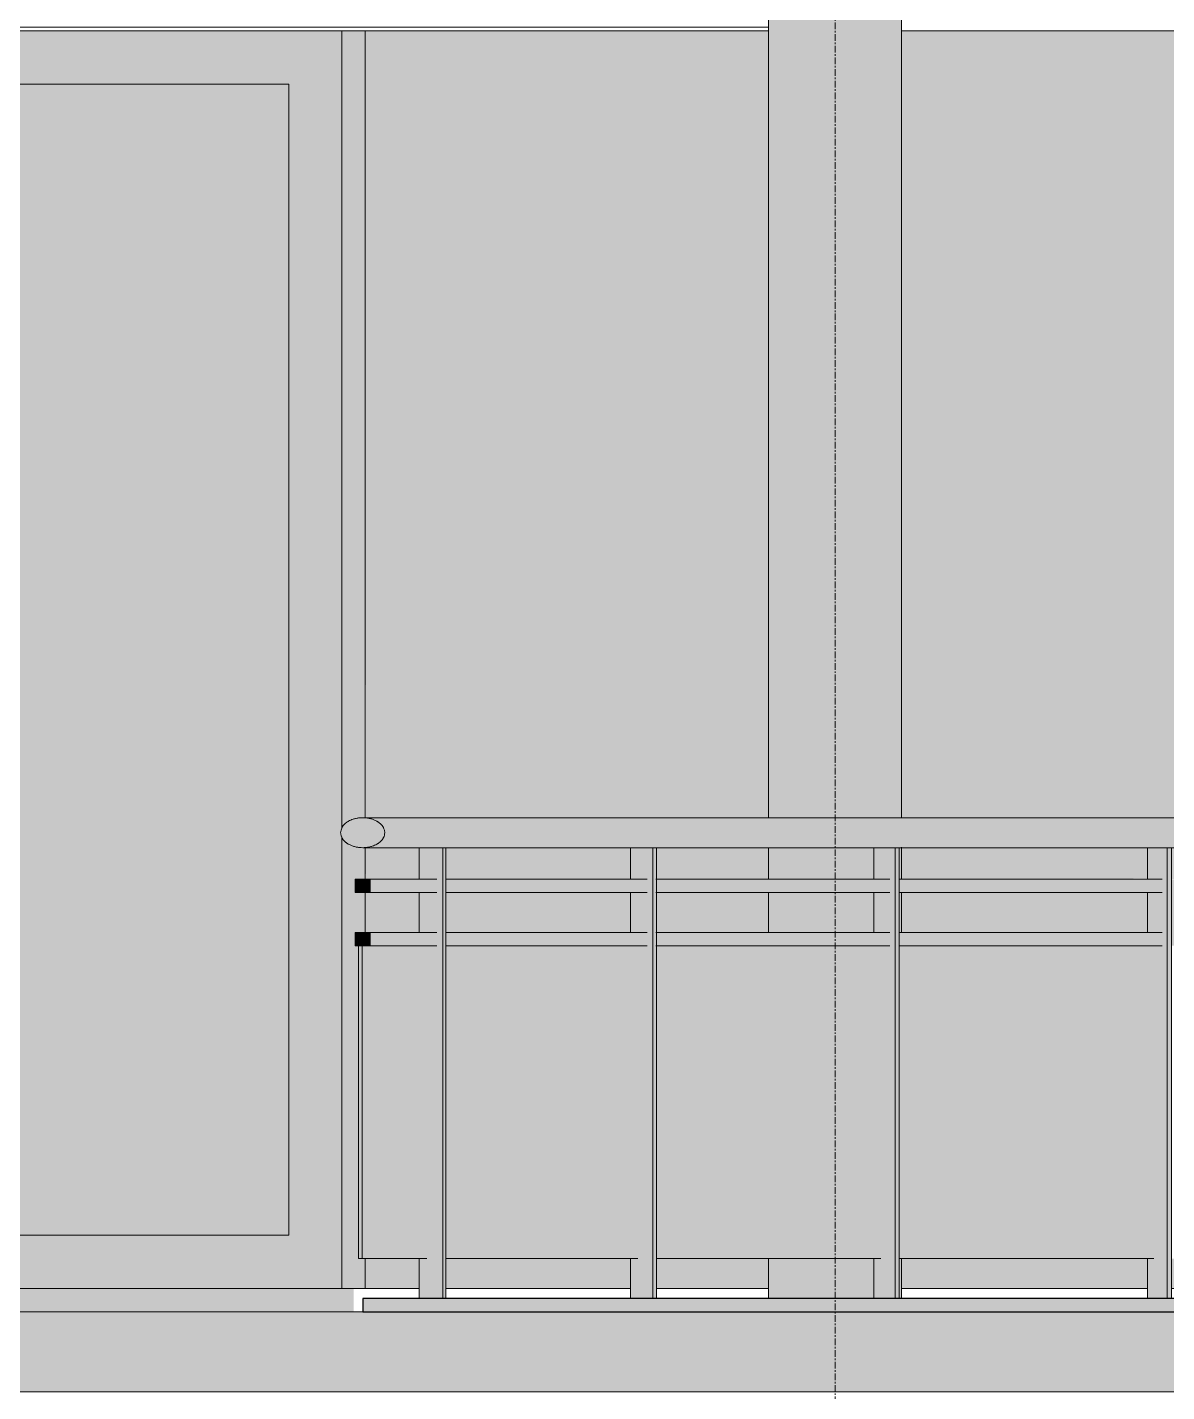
# Model space of a CAD drawing. Header units: inches. Extents: x -55396 to -733, y -290 to 853.
# Drawn here: x -12486.7 to -12401.1, y -6 to 96.5 of the extents above; entities that cross this region are included whole.
import ezdxf

# ---------------------------------------------------------------- set-up
doc = ezdxf.new("R2010")
doc.units = ezdxf.units.IN
doc.header["$MEASUREMENT"] = 0
doc.linetypes.add('Grid Line 1_2_', pattern=[0.8749999999999999, 0.4999999999999999, -0.125, 0.125, -0.125])
for name, color, linetype, lineweight in [('A-DOOR', 31, 'Continuous', 9), ('A-FLOR', 192, 'Continuous', 9), ('A-FLOR-HRAL', 11, 'Continuous', 9), ('A-GLAZ-CURT', 52, 'Continuous', 9), ('A-GLAZ-CWMG', 51, 'Continuous', 9), ('C-BLDG-PADS', 91, 'Continuous', 9), ('S-BEAM', 12, 'Continuous', 9), ('S-GRID', 1, 'Continuous', 9)]:
    doc.layers.add(name, color=color, linetype=linetype, lineweight=lineweight)

# ---------------------------------------------------------------- blocks, each defined once
blk = doc.blocks.new('Girt_C - 10_D-1180340-Section 6')
at = {"layer": 'S-BEAM'}
blk.add_line((-24630.01522535241, 96.51790929272659), (-24538.39022535242, 96.51790929272659), dxfattribs=at)
blk = doc.blocks.new('Railing - 2_ 8_-939652-Section 6')
at = {"layer": 'A-FLOR-HRAL'}
for points in [[(-24568.92661408525, 3.999999999999999), (-24568.92661408525, 27.50000000000045), (-24569.20163210288, 27.50000000000045), (-24569.20163210288, 3.999999999999999)], [(-24566.82236860116, 3.999999999999999), (-24564.08025048007, 3.999999999999999), (-24564.08025048007, 27.50000000000045), (-24568.92661408525, 27.50000000000045), (-24568.92661408525, 3.999999999999999)]]:
    blk.add_hatch(color=256, dxfattribs=at).paths.add_polyline_path(points, flags=0)
for p, q in [((-24569.20163210288, 27.50000000000002), (-24569.20163210288, 3.999999999999999)), ((-24568.92661408525, 27.50000000000002), (-24569.20163210288, 27.50000000000002)), ((-24568.92661408525, 3.999999999999999), (-24568.92661408525, 27.50000000000002)), ((-24569.20163210288, 3.999999999999999), (-24568.92661408525, 3.999999999999999)), ((-24568.92661408525, 4.000000000000002), (-24564.08025048007, 4.000000000000002))]:
    blk.add_line(p, q, dxfattribs=at)
blk = doc.blocks.new('Railing - 2_ x 1_2_-939656-Section 6')
at = {"layer": 'A-FLOR-HRAL'}
for points in [[(-24564.08025048007, 1.000000000000455), (-24562.87746231087, 1.000000000000455), (-24562.87746231087, 34.86924497137738), (-24564.65669941884, 34.86924497137738), (-24564.65669941884, 32.50000000000045), (-24563.29777633916, 32.48263137932712), (-24563.29777633916, 31.5), (-24564.65669941884, 31.5), (-24564.65669941884, 28.50000000000068), (-24563.29777633916, 28.50000000000068), (-24563.29777633916, 27.50000000000022), (-24564.08025048007, 27.50000000000022), (-24564.08025048007, 3.999999999999772), (-24564.65669941884, 3.999999999999772), (-24564.65669941884, 1.000000000000455)], [(-24562.87746231087, 1.000000000000455), (-24562.64911015497, 1.000000000000455), (-24562.64911015497, 34.86924497137738), (-24562.87746231087, 34.86924497137738), (-24562.87746231087, 17.83475637932656)]]:
    blk.add_hatch(color=256, dxfattribs=at).paths.add_polyline_path(points, flags=0)
for p, q in [((-24562.87746231087, 34.86924497137723), (-24564.65669941884, 34.86924497137723)), ((-24564.65669941884, 34.86924497137723), (-24564.65669941884, 32.50000000000032)), ((-24562.64911015497, 34.86924497137723), (-24562.87746231087, 34.86924497137723)), ((-24562.87746231087, 1.0000000000003), (-24562.87746231087, 34.86924497137723)), ((-24562.64911015497, 1.0000000000003), (-24562.64911015497, 34.86924497137723)), ((-24564.65669941884, 31.50000000000002), (-24564.65669941884, 28.50000000000042)), ((-24564.65669941884, 3.999999999999905), (-24564.65669941884, 1.0000000000003))]:
    blk.add_line(p, q, dxfattribs=at)
blk = doc.blocks.new('Railing - 2_ 8_-V394-Section 6')
at = {"layer": 'A-FLOR-HRAL'}
blk.add_hatch(color=256, dxfattribs=at).paths.add_polyline_path([(-24562.64911015497, 3.999999999999999), (-24548.2243320251, 3.999999999999999), (-24548.2243320251, 27.50000000000045), (-24562.64911015497, 27.48019810641767), (-24562.64911015497, 17.83475637932679)], flags=0)
blk.add_line((-24562.64911015497, 4.000000000000002), (-24548.2243320251, 4.000000000000002), dxfattribs=at)
blk = doc.blocks.new('Railing - 2_ x 1_2_-V395-Section 6')
at = {"layer": 'A-FLOR-HRAL'}
for points in [[(-24548.2243320251, 1.000000000000455), (-24547.08110703256, 1.000000000000455), (-24547.08110703256, 34.86924497137738), (-24548.77223468211, 34.86924497137738), (-24548.77223468211, 32.50000000000045), (-24547.46083620386, 32.48263137932712), (-24547.46083620386, 31.5), (-24548.77223468211, 31.5), (-24548.77223468211, 28.50000000000068), (-24547.46083620386, 28.50000000000068), (-24547.46083620386, 27.50000000000022), (-24548.2243320251, 27.50000000000022), (-24548.2243320251, 3.999999999999772), (-24548.77223468211, 3.999999999999772), (-24548.77223468211, 1.000000000000455)], [(-24547.08110703256, 1.000000000000455), (-24546.81416985913, 1.000000000000455), (-24546.81416985913, 34.86924497137738), (-24547.08110703256, 34.86924497137738), (-24547.08110703256, 17.83475637932656)]]:
    blk.add_hatch(color=256, dxfattribs=at).paths.add_polyline_path(points, flags=0)
for p, q in [((-24547.08110703257, 34.86924497137723), (-24548.77223468211, 34.86924497137723)), ((-24548.77223468211, 34.86924497137723), (-24548.77223468211, 32.50000000000032)), ((-24546.81416985914, 34.86924497137723), (-24547.08110703257, 34.86924497137723)), ((-24547.08110703257, 1.0000000000003), (-24547.08110703257, 34.86924497137723)), ((-24546.81416985914, 1.0000000000003), (-24546.81416985914, 34.86924497137723)), ((-24548.77223468211, 31.50000000000002), (-24548.77223468211, 28.50000000000042)), ((-24548.77223468211, 3.999999999999905), (-24548.77223468211, 1.0000000000003))]:
    blk.add_line(p, q, dxfattribs=at)
blk = doc.blocks.new('Railing - 2_ 8_-V396-Section 6')
at = {"layer": 'A-FLOR-HRAL'}
blk.add_hatch(color=256, dxfattribs=at).paths.add_polyline_path([(-24532.26311860116, 3.999999999999999), (-24529.96143325833, 3.999999999999999), (-24529.96143325833, 27.50000000000045), (-24546.81416985913, 27.50000000000045), (-24546.81416985913, 3.999999999999999)], flags=0)
blk.add_line((-24546.81416985913, 4.000000000000002), (-24529.96143325833, 4.000000000000002), dxfattribs=at)
blk = doc.blocks.new('Railing - 2_ x 1_2_-V397-Section 6')
at = {"layer": 'A-FLOR-HRAL'}
for points in [[(-24529.96143325832, 1.000000000000455), (-24528.88679838527, 1.000000000000455), (-24528.88679838527, 34.86924497137738), (-24530.47646337585, 34.86924497137738), (-24530.47646337585, 32.50000000000045), (-24529.24858553323, 32.48263137932712), (-24529.24858553323, 31.5), (-24530.47646337585, 31.5), (-24530.47646337585, 28.50000000000068), (-24529.24858553322, 28.50000000000068), (-24529.24858553323, 27.50000000000022), (-24529.96143325832, 27.50000000000022), (-24529.96143325832, 3.999999999999772), (-24530.47646337585, 3.999999999999772), (-24530.47646337585, 1.000000000000455)], [(-24528.88679838527, 1.000000000000455), (-24528.58338393916, 1.000000000000455), (-24528.58338393916, 34.86924497137738), (-24528.88679838527, 34.86924497137738), (-24528.88679838527, 17.83475637932656)]]:
    blk.add_hatch(color=256, dxfattribs=at).paths.add_polyline_path(points, flags=0)
for p, q in [((-24528.88679838527, 34.86924497137723), (-24530.47646337585, 34.86924497137723)), ((-24530.47646337585, 34.86924497137723), (-24530.47646337585, 32.50000000000032)), ((-24528.58338393916, 34.86924497137723), (-24528.88679838527, 34.86924497137723)), ((-24528.88679838527, 1.0000000000003), (-24528.88679838527, 34.86924497137723)), ((-24528.58338393916, 1.0000000000003), (-24528.58338393916, 34.86924497137723)), ((-24530.47646337585, 31.50000000000002), (-24530.47646337585, 28.50000000000042)), ((-24530.47646337585, 3.999999999999905), (-24530.47646337585, 1.0000000000003))]:
    blk.add_line(p, q, dxfattribs=at)
blk = doc.blocks.new('Railing - 2_ 8_-V398-Section 6')
at = {"layer": 'A-FLOR-HRAL'}
blk.add_hatch(color=256, dxfattribs=at).paths.add_polyline_path([(-24509.43575863984, 3.999999999999999), (-24509.43575863984, 27.50000000000045), (-24528.58338393917, 27.50000000000045), (-24528.58338393917, 3.999999999999999)], flags=0)
blk.add_line((-24528.58338393916, 4.000000000000002), (-24509.43575863983, 4.000000000000002), dxfattribs=at)
blk = doc.blocks.new('Railing - 2_ x 1_2_-V399-Section 6')
at = {"layer": 'A-FLOR-HRAL'}
for points in [[(-24509.43575863983, 1.000000000000455), (-24508.43819923919, 1.000000000000455), (-24508.43819923919, 34.86924497137738), (-24509.91384952283, 34.86924497137738), (-24509.91384952283, 32.50000000000045), (-24508.77990555498, 32.48263137932712), (-24508.77990555498, 31.5), (-24509.91384952283, 31.5), (-24509.91384952283, 28.50000000000068), (-24508.77990555498, 28.50000000000068), (-24508.77990555498, 27.50000000000022), (-24509.43575863983, 27.50000000000022), (-24509.43575863983, 3.999999999999772), (-24509.91384952283, 3.999999999999772), (-24509.91384952283, 1.000000000000455)], [(-24508.43819923919, 1.000000000000455), (-24508.10070329103, 1.000000000000455), (-24508.10070329103, 34.86924497137738), (-24508.43819923919, 34.86924497137738), (-24508.43819923919, 17.83475637932656)]]:
    blk.add_hatch(color=256, dxfattribs=at).paths.add_polyline_path(points, flags=0)
for p, q in [((-24508.43819923919, 34.86924497137723), (-24509.91384952282, 34.86924497137723)), ((-24509.91384952282, 34.86924497137723), (-24509.91384952282, 32.50000000000032)), ((-24508.10070329103, 34.86924497137723), (-24508.43819923919, 34.86924497137723)), ((-24508.43819923919, 1.0000000000003), (-24508.43819923919, 34.86924497137723)), ((-24508.10070329103, 1.0000000000003), (-24508.10070329103, 34.86924497137723)), ((-24509.91384952282, 31.50000000000002), (-24509.91384952282, 28.50000000000042)), ((-24509.91384952282, 3.999999999999905), (-24509.91384952282, 1.0000000000003))]:
    blk.add_line(p, q, dxfattribs=at)
blk = doc.blocks.new('Railing - Railing-939582-Section 6')
at = {"layer": 'A-FLOR-HRAL'}
for points in [[(-24568.64739762289, 34.88732805369818), (-24568.1682856538, 34.98775498169811), (-24567.72713174982, 35.19895147756687), (-24567.37779803623, 35.53991099883387), (-24567.23258854645, 36.00000000000068), (-24567.37797879453, 36.46036218296808), (-24567.72703635138, 36.80098476678744), (-24568.16671687532, 37.01172861677332), (-24568.64591302715, 37.11252122219866), (-24569.13609194794, 37.11278864107998), (-24569.61523751694, 37.01252831124997), (-24570.05638861637, 36.80131451481656), (-24570.4055428757, 36.46016911666879), (-24570.55054721174, 36.00000000000068), (-24570.40536259788, 35.53955802178847), (-24570.05649423026, 35.19875611315137), (-24569.61681612413, 34.98799098848939), (-24569.13757747597, 34.88736149411124)], [(-24419.94555610116, 36.00000000000068), (-24243.39022535247, 36.00000000000068), (-24243.39022535247, 37.11883713228939), (-24328.18252567768, 37.124992169827), (-24533.87190946625, 37.12419144677664), (-24568.64591302715, 37.11252122219866), (-24568.16671687532, 37.01172861677332), (-24567.72703635138, 36.80098476678744), (-24567.37797879453, 36.46036218296808), (-24567.23258854645, 36.00000000000068), (-24421.11097294041, 36.00000000000068)], [(-24359.72592668087, 34.87500001865464), (-24243.39022535247, 34.93006141916862), (-24243.39022535247, 36.00000000000068), (-24567.23258854645, 36.00000000000068), (-24567.37779803623, 35.53991099883387), (-24567.72713174982, 35.19895147756687), (-24568.1682856538, 34.98775498169811), (-24568.64739762289, 34.88732805369818), (-24554.37330947896, 34.87578750854549), (-24497.38937529983, 34.88480342398611), (-24452.90526280072, 34.87501254166545), (-24359.72618662229, 34.87500205119726)], [(-24568.33926166287, 31.5), (-24568.33926166287, 32.50000000000045), (-24569.44524555467, 32.50000000000045), (-24569.44524555467, 31.5)], [(-24568.33926166287, 27.50000000000022), (-24568.33926166287, 28.50000000000068), (-24569.44524555467, 28.50000000000068), (-24569.44524555467, 27.50000000000022)]]:
    blk.add_hatch(color=256, dxfattribs=at).paths.add_polyline_path(points, flags=0)
h = blk.add_hatch(color=256, dxfattribs=at)
h.paths.add_polyline_path([(-24568.33926166287, 31.5), (-24563.29777633917, 31.5), (-24563.29777633917, 32.50000000000045), (-24568.33926166287, 32.50000000000045)], flags=0)
h.paths.add_polyline_path([(-24562.5256110641, 31.5), (-24547.46083620386, 31.5), (-24547.46083620386, 32.50000000000045), (-24562.64911015497, 32.47875704967532), (-24562.64911015497, 31.5)], flags=0)
h.paths.add_polyline_path([(-24243.39022535247, 31.5), (-24243.39022535247, 32.50000000000045), (-24253.85224274645, 32.48263137932712), (-24253.85224274645, 31.5), (-24247.14930610116, 31.5)], flags=0)
h.paths.add_polyline_path([(-24546.81416985913, 31.5), (-24529.24858553323, 31.5), (-24529.24858553323, 32.50000000000045), (-24546.81416985913, 32.48263137932712), (-24546.81416985913, 31.9000212952335)], flags=0)
h.paths.add_polyline_path([(-24254.36597444854, 31.5), (-24254.36597444854, 32.50000000000045), (-24285.66651561135, 32.48263137932712), (-24285.66651561135, 31.5), (-24255.78911860116, 31.5)], flags=0)
h.paths.add_polyline_path([(-24527.2846862034, 31.5), (-24508.77990555498, 31.5), (-24508.77990555498, 32.50000000000045), (-24528.58338393916, 32.48263137932712), (-24528.58338393916, 31.5)], flags=0)
h.paths.add_polyline_path([(-24508.10070329103, 31.5), (-24486.19679288736, 31.5), (-24486.19679288736, 32.50000000000045), (-24508.10070329103, 32.48263137932712), (-24508.10070329103, 31.76675217018555)], flags=0)
h.paths.add_polyline_path([(-24286.21652220096, 31.5), (-24286.21652220096, 32.50000000000045), (-24317.14697347299, 32.48263137932712), (-24317.14697347299, 31.5), (-24290.34836860116, 31.5)], flags=0)
h.paths.add_polyline_path([(-24482.65964595175, 31.5), (-24461.73406942337, 31.5), (-24461.73406942337, 32.50000000000045), (-24485.52785984686, 32.48263137932712), (-24485.52785984686, 31.5)], flags=0)
h.paths.add_polyline_path([(-24321.30825627775, 31.5), (-24317.7294021659, 31.5), (-24317.7294021659, 32.50000000000045), (-24348.04504558219, 32.48263137932712), (-24348.04504558219, 31.5), (-24324.90761860116, 31.5)], flags=0)
h.paths.add_polyline_path([(-24461.04308953423, 31.5), (-24435.49761576001, 31.5), (-24435.49761576001, 32.50000000000045), (-24461.04308953423, 32.48263137932712), (-24461.04308953423, 32.36122292497338)], flags=0)
h.paths.add_polyline_path([(-24434.83972491923, 31.5), (-24407.7931561731, 31.5), (-24407.7931561731, 32.50000000000045), (-24434.83972491923, 32.48263137932712), (-24434.83972491923, 32.07374629711853)], flags=0)
h.paths.add_polyline_path([(-24348.65982985842, 31.5), (-24348.65982985842, 32.50000000000045), (-24378.11675972711, 32.48263137932712), (-24378.11675972711, 31.5), (-24350.82705610116, 31.5)], flags=0)
h.paths.add_polyline_path([(-24407.12466864612, 31.5), (-24378.74657552584, 31.5), (-24378.74657552584, 32.50000000000045), (-24407.12466864612, 32.48263137932712)], flags=0)
h = blk.add_hatch(color=256, dxfattribs=at)
h.paths.add_polyline_path([(-24568.33926166287, 27.50000000000022), (-24563.29777633917, 27.50000000000022), (-24563.29777633917, 28.50000000000068), (-24568.33926166287, 28.50000000000068)], flags=0)
h.paths.add_polyline_path([(-24407.7931561731, 27.50000000000022), (-24407.7931561731, 28.50000000000068), (-24434.83972491923, 28.50000000000068), (-24434.83972491923, 27.50000000000022), (-24411.30574360116, 27.50000000000022)], flags=0)
h.paths.add_polyline_path([(-24549.63733564262, 27.50000000000022), (-24547.46083620386, 27.50000000000022), (-24547.46083620386, 28.50000000000068), (-24562.64911015497, 28.47875704967555), (-24562.64911015497, 27.50000000000022), (-24556.28887969486, 27.50000000000022)], flags=0)
h.paths.add_polyline_path([(-24395.52196205424, 27.50000000000022), (-24378.74657552584, 27.50000000000022), (-24378.74657552584, 28.50000000000068), (-24407.12466864612, 28.4868845757071), (-24407.12466864612, 27.50000000000022)], flags=0)
h.paths.add_polyline_path([(-24243.39022535247, 27.50000000000022), (-24243.39022535247, 28.50000000000068), (-24253.85224274645, 28.50000000000068), (-24253.85224274645, 27.50000000000022)], flags=0)
h.paths.add_polyline_path([(-24254.36597444854, 27.50000000000022), (-24254.36597444854, 28.50000000000068), (-24285.66651561135, 28.50000000000068), (-24285.66651561135, 27.50000000000022), (-24255.78911860116, 27.50000000000022)], flags=0)
h.paths.add_polyline_path([(-24535.12561974569, 27.50000000000022), (-24529.24858553323, 27.50000000000022), (-24529.24858553323, 28.50000000000068), (-24546.81416985913, 28.50000000000068), (-24546.81416985913, 27.50000000000022), (-24542.57979691374, 27.50000000000022)], flags=0)
h.paths.add_polyline_path([(-24441.18507821553, 27.50000000000022), (-24435.49761576001, 27.50000000000022), (-24435.49761576001, 28.50000000000068), (-24461.04308953423, 28.50000000000068), (-24461.04308953423, 27.50000000000022), (-24445.86499360116, 27.50000000000022)], flags=0)
h.paths.add_polyline_path([(-24378.11675972711, 27.50000000000022), (-24348.65982985842, 27.50000000000022), (-24348.65982985842, 28.50000000000068), (-24378.11675972711, 28.50000000000068), (-24378.11675972711, 27.60000637932694)], flags=0)
h.paths.add_polyline_path([(-24519.06739107855, 27.50000000000022), (-24508.77990555498, 27.50000000000022), (-24508.77990555498, 28.50000000000068), (-24528.58338393916, 28.50000000000068), (-24528.58338393916, 27.50000000000022), (-24527.2846862034, 27.50000000000022)], flags=0)
h.paths.add_polyline_path([(-24286.21652220096, 27.50000000000022), (-24286.21652220096, 28.50000000000068), (-24317.14697347299, 28.50000000000068), (-24317.14697347299, 27.50000000000022), (-24290.34836860116, 27.50000000000022)], flags=0)
h.paths.add_polyline_path([(-24508.10070329103, 27.50000000000022), (-24486.19679288736, 27.50000000000022), (-24486.19679288736, 28.50000000000068), (-24508.10070329103, 28.50000000000068), (-24508.10070329103, 27.60000637932694)], flags=0)
h.paths.add_polyline_path([(-24321.30825627775, 27.50000000000022), (-24317.7294021659, 27.50000000000022), (-24317.7294021659, 28.50000000000068), (-24348.04504558219, 28.50000000000068), (-24348.04504558219, 27.50000000000022), (-24324.90761860116, 27.50000000000022)], flags=0)
h.paths.add_polyline_path([(-24463.14461860116, 27.50000000000022), (-24461.73406942337, 27.50000000000022), (-24461.73406942337, 28.50000000000068), (-24485.52785984686, 28.50000000000068), (-24485.52785984686, 27.50000000000022), (-24472.73340909562, 27.50000000000022)], flags=0)
for p, q in [((-24568.33926166287, 32.5), (-24569.44524555467, 32.5)), ((-24569.44524555467, 32.5), (-24569.44524555467, 31.5)), ((-24568.33926166287, 31.5), (-24568.33926166287, 32.5)), ((-24568.33926166287, 32.5), (-24563.32231408185, 32.5)), ((-24562.65353616354, 32.5), (-24547.50370625524, 32.5)), ((-24546.86237603766, 32.5), (-24529.28432520275, 32.5)), ((-24528.60967167707, 32.5), (-24508.80687356848, 32.5)), ((-24569.44524555467, 31.5), (-24568.33926166287, 31.5)), ((-24563.32231408185, 31.5), (-24568.33926166287, 31.5)), ((-24547.50370625524, 31.5), (-24562.65353616354, 31.5)), ((-24529.28432520275, 31.5), (-24546.86237603766, 31.5)), ((-24508.80687356848, 31.5), (-24528.60967167707, 31.5)), ((-24568.33926166287, 28.5), (-24569.44524555467, 28.5)), ((-24569.44524555467, 28.5), (-24569.44524555467, 27.50000000000001)), ((-24568.33926166287, 28.5), (-24563.32231408185, 28.5)), ((-24568.33926166287, 27.50000000000001), (-24568.33926166287, 28.5)), ((-24562.65353616354, 28.5), (-24547.50370625524, 28.5)), ((-24546.86237603766, 28.5), (-24529.28432520275, 28.5)), ((-24528.60967167707, 28.5), (-24508.80687356848, 28.5)), ((-24569.44524555467, 27.50000000000001), (-24568.33926166287, 27.50000000000001)), ((-24563.32231408185, 27.5), (-24568.33926166287, 27.5)), ((-24547.50370625524, 27.5), (-24562.65353616354, 27.5)), ((-24529.28432520275, 27.5), (-24546.86237603766, 27.5)), ((-24508.80687356848, 27.5), (-24528.60967167707, 27.5))]:
    blk.add_line(p, q, dxfattribs=at)
at = {"layer": 'A-FLOR-HRAL', "flags": 128}
for points in [[(-24405.38630014049, 37.12499999999999), (-24416.01268589747, 37.12499999999999), (-24426.44721561235, 37.12499999999999), (-24436.67829214091, 37.12499999999999), (-24446.69454446084, 37.12499999999999), (-24456.48484030974, 37.12499999999999), (-24466.03829855773, 37.12499999999999), (-24475.34430130097, 37.12499999999999), (-24484.39250566258, 37.12499999999999), (-24493.17285528798, 37.12499999999999), (-24501.67559152163, 37.12499999999999), (-24509.89126425307, 37.12499999999999), (-24517.81074241993, 37.12499999999999), (-24525.42522415637, 37.12499999999999), (-24532.7262465757, 37.12499999999999), (-24539.7056951761, 37.12499999999999), (-24546.35581285936, 37.12499999999999), (-24552.66920855218, 37.12499999999999), (-24558.63886542078, 37.12499999999999), (-24564.25814866958, 37.12499999999999), (-24568.89234012084, 37.12499999999999)], [(-24405.38630014049, 34.87499999999999), (-24416.01268589747, 34.87499999999999), (-24426.44721561235, 34.87499999999999), (-24436.67829214091, 34.87499999999999), (-24446.69454446084, 34.87499999999999), (-24456.48484030974, 34.87499999999999), (-24466.03829855773, 34.87499999999999), (-24475.34430130097, 34.87499999999999), (-24484.39250566258, 34.87499999999999), (-24493.17285528798, 34.87499999999999), (-24501.67559152163, 34.87499999999999), (-24509.89126425307, 34.87499999999999), (-24517.81074241993, 34.87499999999999), (-24525.42522415637, 34.87499999999999), (-24532.7262465757, 34.87499999999999), (-24539.7056951761, 34.87499999999999), (-24546.35581285936, 34.87499999999999), (-24552.66920855218, 34.87499999999999), (-24558.63886542078, 34.87499999999999), (-24564.25814866958, 34.87499999999999), (-24568.89233863889, 34.87499999999999)]]:
    blk.add_lwpolyline(points, dxfattribs=at)
at = {"layer": 'A-FLOR-HRAL'}
for points, knots in [([(-24567.23258854645, 35.99999999999999), (-24567.23984797873, 36.0867053304237), (-24567.26348284791, 36.20928108110116), (-24567.313275175, 36.33918442494087), (-24567.3481751065, 36.40968044460507), (-24567.37730116153, 36.46066080827474), (-24567.41049301458, 36.50984942010323), (-24567.46077027997, 36.57309948116639), (-24567.53258516188, 36.64757335366631), (-24567.61204638787, 36.71555356127859), (-24567.67767921617, 36.76579176744484), (-24567.72688123561, 36.80136207685075), (-24567.77701394966, 36.83466852587375), (-24567.84686469056, 36.87608306334478), (-24567.93802414843, 36.92260695128481), (-24568.05172831418, 36.97087030168111), (-24568.16642855054, 37.01281764589335), (-24568.28285873555, 37.04823081538285), (-24568.44306959413, 37.085712044216), (-24568.72641895743, 37.12900134253645), (-24569.05565916911, 37.12913383366017), (-24569.3388165098, 37.08625668557042), (-24569.49900494287, 37.04898947835487), (-24569.63480365682, 37.00771082262369), (-24569.78833895114, 36.94974059414476), (-24569.92805756977, 36.88248801938617), (-24570.01267993922, 36.83101466687238), (-24570.05024547924, 36.80566589008677), (-24570.07489843134, 36.78833302298109), (-24570.14302652051, 36.73898661200734), (-24570.25292947606, 36.64921871254382), (-24570.34728692361, 36.54632346129029), (-24570.39811119731, 36.47279710670675), (-24570.4284557811, 36.42249627202008), (-24570.47561509571, 36.33077568427686), (-24570.5248656832, 36.18930244256664), (-24570.54518103995, 36.06496012199108), (-24570.55054721174, 35.99999999999999)], [0, 0, 0, 0, 0.05555555555555555, 0.08333333333333333, 0.09722222222222221, 0.1111111111111111, 0.125, 0.1388888888888889, 0.1666666666666667, 0.1944444444444444, 0.2083333333333333, 0.2222222222222222, 0.2361111111111111, 0.25, 0.2777777777777778, 0.3055555555555556, 0.3333333333333333, 0.361111111111111, 0.3888888888888888, 0.4444444444444444, 0.5555555555555556, 0.6111111111111112, 0.6388888888888888, 0.6666666666666666, 0.7083333333333333, 0.75, 0.7708333333333333, 0.7760416666666666, 0.78125, 0.7916666666666666, 0.8333333333333333, 0.875, 0.8854166666666666, 0.8958333333333333, 0.9166666666666666, 0.9583333333333333, 1, 1, 1, 1]), ([(-24570.55054721174, 35.99999999999999), (-24570.54332342224, 35.91328966450028), (-24570.5197410143, 35.79070014798646), (-24570.47000800626, 35.66076998964084), (-24570.43514158181, 35.59025534898293), (-24570.40604005195, 35.53925999115351), (-24570.37287379769, 35.49005281713505), (-24570.32263300377, 35.42677187961119), (-24570.25086457485, 35.35225322451852), (-24570.17144455829, 35.2842297674489), (-24570.10583753973, 35.23396371810829), (-24570.05665023838, 35.19837809083554), (-24570.00652688822, 35.16506059745657), (-24569.93668295494, 35.123633525199), (-24569.84552341942, 35.07710003758883), (-24569.73181137872, 35.02883627649589), (-24569.61710469282, 34.98689858258088), (-24569.50066659473, 34.95151532411305), (-24569.34043901695, 34.91407092025224), (-24569.1380132622, 34.88336776267785), (-24568.89248763905, 34.87048636218695), (-24568.64691397349, 34.88335927360954), (-24568.44468749917, 34.91393060023788), (-24568.28451225636, 34.95127200489225), (-24568.148720337, 34.99257827173069), (-24567.99519428376, 35.05056148613696), (-24567.8554808957, 35.11780424639785), (-24567.7708493234, 35.16926190284849), (-24567.73327638793, 35.194601734544), (-24567.70861758151, 35.21192812897077), (-24567.64046957499, 35.26125131268434), (-24567.53051618659, 35.35095903369539), (-24567.43609761054, 35.45379065786204), (-24567.38523562773, 35.5272868409849), (-24567.35486714648, 35.5775716041674), (-24567.30766476774, 35.66926649735043), (-24567.25835063983, 35.81071276104824), (-24567.23798196869, 35.9350432823604), (-24567.23258854645, 35.99999999999999)], [0, 0, 0, 0, 0.05555555555555555, 0.08333333333333333, 0.09722222222222221, 0.1111111111111111, 0.125, 0.1388888888888889, 0.1666666666666667, 0.1944444444444444, 0.2083333333333333, 0.2222222222222222, 0.2361111111111111, 0.25, 0.2777777777777778, 0.3055555555555556, 0.3333333333333333, 0.361111111111111, 0.3888888888888888, 0.4444444444444444, 0.5, 0.5555555555555556, 0.6111111111111112, 0.6388888888888888, 0.6666666666666666, 0.7083333333333333, 0.75, 0.7708333333333333, 0.7760416666666666, 0.78125, 0.7916666666666666, 0.8333333333333333, 0.875, 0.8854166666666666, 0.8958333333333333, 0.9166666666666666, 0.9583333333333333, 1, 1, 1, 1])]:
    blk.add_open_spline(points, degree=3, knots=knots, dxfattribs=at)
for name in ['Railing - 2_ x 1_2_-939656-Section 6', 'Railing - 2_ x 1_2_-V395-Section 6', 'Railing - 2_ x 1_2_-V397-Section 6', 'Railing - 2_ x 1_2_-V399-Section 6', 'Railing - 2_ 8_-939652-Section 6', 'Railing - 2_ 8_-V394-Section 6', 'Railing - 2_ 8_-V396-Section 6', 'Railing - 2_ 8_-V398-Section 6']:
    blk.add_blockref(name, (0, 0))
blk = doc.blocks.new('columns and girder2 - one-V456-Section 6')
at = {"layer": 'S-BEAM'}
h = blk.add_hatch(color=256, dxfattribs=at)
h.paths.add_polyline_path([(-24538.39022535241, 1.000000000000348), (-24530.47646337585, 1.000000000000348), (-24530.47646337585, 3.999999999999666), (-24538.39022535241, 3.999999999999666)], flags=0)
h.paths.add_polyline_path([(-24528.39022535241, 1.000000000000348), (-24528.39022535241, 3.999999999999666), (-24528.58338393916, 3.999999999999666), (-24528.58338393916, 1.000000000000348)], flags=0)
h.paths.add_polyline_path([(-24538.39022535241, 28.50000000000057), (-24530.47646337585, 28.50000000000057), (-24530.47646337585, 31.49999999999989), (-24538.39022535241, 31.49999999999989)], flags=0)
h.paths.add_polyline_path([(-24528.58338393916, 28.50000000000057), (-24528.39022535241, 28.50000000000057), (-24528.39022535241, 31.49999999999989), (-24528.58338393916, 31.49999999999989)], flags=0)
h.paths.add_polyline_path([(-24530.54952707752, 32.50000000000034), (-24530.47646337585, 32.50000000000034), (-24530.47646337585, 34.86924497137727), (-24528.58338393916, 34.86924497137727), (-24528.58338393916, 32.50000000000034), (-24528.39022535241, 32.50000000000034), (-24528.41980033149, 34.88893430077189), (-24538.39022535241, 34.87500138171174), (-24538.39022535241, 32.50000000000034), (-24530.60466501988, 32.50000000000034)], flags=0)
h.paths.add_polyline_path([(-24532.05747005269, 37.12393119396677), (-24528.39022535241, 37.12436716726882), (-24528.39022535241, 118.8512956549767), (-24538.39022535241, 118.8512956549767), (-24538.39022535241, 37.12486466072517), (-24532.26311860116, 37.12396069101771)], flags=0)
for p, q in [((-24538.39022535241, 118.8512956549761), (-24538.39022535241, 37.11793361375047)), ((-24528.39022535241, 118.8512956549761), (-24528.39022535242, 37.12432865698681)), ((-24538.39022535241, 34.87504846759488), (-24538.39022535241, 32.50000000000004)), ((-24528.39022535242, 34.90807399944548), (-24528.39022535242, 32.49999999999995)), ((-24538.39022535241, 31.49999999999976), (-24538.39022535241, 28.50000000000017)), ((-24528.39022535242, 31.49999999999967), (-24528.39022535242, 28.50000000000008)), ((-24538.39022535241, 3.999999999999815), (-24538.39022535241, 1.000000000000241)), ((-24528.39022535242, 3.99999999999973), (-24528.39022535242, 1.000000000000156))]:
    blk.add_line(p, q, dxfattribs=at)
blk = doc.blocks.new('Door_Single_Storefront - one-1179500-Section 6')
at = {"layer": 'A-DOOR'}
h = blk.add_hatch(color=256, dxfattribs=at)
h.paths.add_polyline_path([(-24570.45272535242, 1.750000000000682), (-24570.45272535242, 35.68976540130825), (-24570.55054721174, 36.0000000000009), (-24570.45272535242, 36.46016911666901), (-24570.45272535242, 96.25000000000067), (-24604.89022535241, 96.25000000000067), (-24604.89022535241, 1.750000000000682), (-24601.38161860116, 1.750000000000682)], flags=0)
h.paths.add_polyline_path([(-24574.45272535242, 5.750000000000455), (-24600.89022535242, 5.750000000000455), (-24600.89022535242, 92.25000000000021), (-24574.45272535242, 92.25000000000021), (-24574.45272535242, 17.83475637932679)], flags=0)
blk.add_hatch(color=256, dxfattribs=at).paths.add_polyline_path([(-24574.45272535242, 5.750000000000455), (-24574.45272535242, 92.25000000000021), (-24600.89022535242, 92.25000000000021), (-24600.89022535242, 5.750000000000455)], flags=0)
for p, q in [((-24570.45272535242, 96.24999999999997), (-24604.89022535241, 96.24999999999997)), ((-24600.89022535242, 5.750000000000135), (-24600.89022535242, 92.25)), ((-24600.89022535242, 92.25), (-24574.45272535242, 92.25)), ((-24574.45272535242, 92.25), (-24574.45272535242, 5.750000000000135)), ((-24574.45272535242, 5.750000000000135), (-24600.89022535242, 5.750000000000135))]:
    blk.add_line(p, q, dxfattribs=at)
blk = doc.blocks.new('System Panel - Interior Glazing-1179545-Section 6')
at = {"layer": 'A-GLAZ-CURT'}
h = blk.add_hatch(color=256, dxfattribs=at)
h.paths.add_polyline_path([(-24568.70272535241, 1.750000000000682), (-24564.65669941884, 1.750000000000682), (-24564.65669941884, 4), (-24568.70272535241, 4)], flags=0)
h.paths.add_polyline_path([(-24548.77223468211, 1.750000000000682), (-24548.77223468211, 4), (-24562.64911015497, 4), (-24562.64911015497, 1.750000000000682)], flags=0)
h.paths.add_polyline_path([(-24538.39022535241, 1.750000000000682), (-24538.39022535241, 4), (-24546.81416985913, 4), (-24546.81416985913, 1.750000000000682)], flags=0)
h.paths.add_polyline_path([(-24566.82236860116, 28.50000000000091), (-24564.65669941884, 28.50000000000091), (-24564.65669941884, 31.50000000000022), (-24568.70272535241, 31.50000000000022), (-24568.70272535241, 28.50000000000091), (-24568.33926166287, 28.50000000000091)], flags=0)
h.paths.add_polyline_path([(-24542.57979691374, 28.50000000000091), (-24538.39022535241, 28.50000000000091), (-24538.39022535241, 31.50000000000022), (-24546.81416985913, 31.50000000000022), (-24546.81416985913, 28.50000000000091)], flags=0)
h.paths.add_polyline_path([(-24549.63733564262, 28.50000000000091), (-24548.77223468211, 28.50000000000091), (-24548.77223468211, 31.50000000000022), (-24562.64911015497, 31.50000000000022), (-24562.64911015497, 28.50000000000091), (-24556.28887969486, 28.50000000000091)], flags=0)
h.paths.add_polyline_path([(-24539.69037896166, 32.50000000000068), (-24538.39022535241, 32.50000000000068), (-24538.39022535241, 34.87504846759543), (-24568.70272535241, 34.87520660166115), (-24568.64591302715, 32.50000000000068), (-24564.65669941884, 32.50000000000068), (-24564.65669941884, 34.86924497137761), (-24562.64911015497, 34.86924497137761), (-24562.64911015497, 32.50000000000068), (-24548.77223468211, 32.50000000000068), (-24548.77223468211, 34.86924497137761), (-24546.81416985913, 34.86924497137761), (-24546.81416985913, 32.50000000000068), (-24540.90293110116, 32.50000000000068)], flags=0)
h.paths.add_polyline_path([(-24560.2280208004, 37.09226250616756), (-24556.28887969486, 37.11987062228899), (-24538.39022535241, 37.12689322278128), (-24538.39022535241, 96.25000000000067), (-24568.70272535241, 96.25000000000067), (-24568.64591302715, 37.11252122219889), (-24560.80341854754, 37.09707187164781)], flags=0)
for p, q in [((-24538.39022535241, 96.24999999999997), (-24568.70272535241, 96.24999999999997)), ((-24568.70272535241, 1.75), (-24564.65669941884, 1.75)), ((-24562.64911015498, 1.75), (-24548.77223468211, 1.75)), ((-24546.81416985914, 1.75), (-24538.39022535242, 1.75))]:
    blk.add_line(p, q, dxfattribs=at)
blk = doc.blocks.new('System Panel - Interior Glazing-V466-Section 6')
at = {"layer": 'A-GLAZ-CURT'}
h = blk.add_hatch(color=256, dxfattribs=at)
h.paths.add_polyline_path([(-24509.91384952283, 1.750000000000682), (-24509.91384952283, 4), (-24528.39022535241, 4), (-24528.39022535241, 1.750000000000682)], flags=0)
h.paths.add_polyline_path([(-24508.10070329103, 1.750000000000682), (-24498.07772535241, 1.750000000000682), (-24498.07772535241, 4), (-24508.10070329103, 4)], flags=0)
h.paths.add_polyline_path([(-24509.91384952283, 28.50000000000091), (-24509.91384952283, 31.50000000000022), (-24528.39022535241, 31.50000000000022), (-24528.39022535241, 28.50000000000091), (-24510.48462810913, 28.50000000000091)], flags=0)
h.paths.add_polyline_path([(-24506.34368110116, 28.50000000000091), (-24498.07772535241, 28.50000000000091), (-24498.07772535241, 31.50000000000022), (-24508.10070329103, 31.50000000000022), (-24508.10070329103, 28.50000000000091)], flags=0)
h.paths.add_polyline_path([(-24519.3659642361, 32.50000000000068), (-24509.91384952283, 32.56650289520258), (-24509.91384952283, 34.86924497137761), (-24508.10070329103, 34.86924497137761), (-24508.10070329103, 32.50000000000068), (-24498.07772535241, 32.50000000000068), (-24498.14757895823, 34.88391825201734), (-24528.39022535241, 34.87952434731733), (-24528.39022535241, 32.50000000000068), (-24520.66732980373, 32.50000000000068)], flags=0)
h.paths.add_polyline_path([(-24522.91307553369, 37.11044385616673), (-24514.05754692084, 37.12404582896283), (-24498.07772535241, 37.12417486975504), (-24498.07772535241, 96.25000000000067), (-24528.39022535241, 96.25000000000067), (-24528.38694229257, 37.12432901281181), (-24523.54871829789, 37.11057831321272)], flags=0)
for p, q in [((-24498.07772535241, 96.24999999999997), (-24528.39022535242, 96.24999999999997)), ((-24528.39022535242, 1.75), (-24509.91384952283, 1.75)), ((-24508.10070329103, 1.75), (-24498.07772535241, 1.75))]:
    blk.add_line(p, q, dxfattribs=at)
blk = doc.blocks.new('Rectangular Mullion - Interior 1_75_ x 4_5_-1179494-Section 6')
at = {"layer": 'A-GLAZ-CWMG'}
blk.add_hatch(color=256, dxfattribs=at).paths.add_polyline_path([(-24569.57772535241, 0), (-24569.57772535241, 1.749999999999772), (-24605.76522535241, 1.749999999999772), (-24605.76522535241, 1.000000000000455), (-24603.39022535246, 1.000000000000455), (-24603.39022535246, 0), (-24601.38161860116, 0)], flags=0)
blk.add_line((-24569.57772535242, 1.75), (-24605.76522535241, 1.75), dxfattribs=at)
blk = doc.blocks.new('Rectangular Mullion - Interior 1_75_ x 4_5_-V510-Section 6')
at = {"layer": 'A-GLAZ-CWMG'}
h = blk.add_hatch(color=256, dxfattribs=at)
h.paths.add_polyline_path([(-24568.70272535241, 1.750000000000682), (-24568.70272535241, 4), (-24569.20163210288, 4), (-24569.20163210288, 27.50000000000045), (-24569.44524555467, 27.50000000000045), (-24569.44524555467, 28.50000000000091), (-24568.70272535241, 28.50000000000091), (-24568.70272535241, 31.50000000000022), (-24569.44524555467, 31.50000000000022), (-24569.44524555467, 32.50000000000068), (-24568.70272535241, 32.50000000000068), (-24568.70272535241, 34.88732805369841), (-24569.44524555467, 34.95196497155484), (-24569.61681612412, 34.98799098848963), (-24570.05638861637, 35.19865294124679), (-24570.45272535241, 35.53955802178871), (-24570.45272535241, 1.750000000000682), (-24568.92661408525, 1.750000000000682)], flags=0)
h.paths.add_polyline_path([(-24570.45272535241, 36.3104362243655), (-24570.40536259788, 36.46034525929939), (-24570.05638861637, 36.80131451481679), (-24569.44524555467, 37.04809881697565), (-24568.92661408525, 37.11267435967556), (-24568.70272535241, 37.11278864108021), (-24568.70272535241, 96.25000000000067), (-24570.45272535241, 96.25000000000067), (-24570.45272535241, 36.46016911666901)], flags=0)
for p, q in [((-24570.45272535242, 96.24999999999997), (-24568.70272535242, 96.24999999999997)), ((-24570.45272535242, 96.24999999999997), (-24570.45272535242, 36.31043622436451)), ((-24568.70272535242, 37.11255221636792), (-24568.70272535242, 96.24999999999997)), ((-24570.45272535242, 35.68976540129557), (-24570.45272535242, 1.75)), ((-24568.70272535242, 32.49999999999994), (-24568.70272535242, 34.88733182819432)), ((-24568.70272535242, 28.50000000000003), (-24568.70272535242, 31.49999999999964)), ((-24568.70272535242, 1.75), (-24568.70272535242, 3.999999999999542)), ((-24568.70272535242, 1.75), (-24570.45272535242, 1.75))]:
    blk.add_line(p, q, dxfattribs=at)

msp = doc.modelspace()

# ---------------------------------------------------------------- hatches: boundary and pattern name
at = {"layer": 'A-FLOR'}
msp.add_hatch(color=256, dxfattribs=at).paths.add_polyline_path([(-11630.00775658792, 0), (-10800.36073374395, 0), (-10800.36073374395, 1.000000000000455), (-12461.49972730942, 1.000000000000455), (-12461.49972730942, 0), (-11664.56700658792, 0)], flags=0)
at = {"layer": 'C-BLDG-PADS'}
h = msp.add_hatch(dxfattribs=at)
h.set_pattern_fill('FP_28', color=256, style=0, pattern_type=2)
h.set_pattern_definition([(49.99999999999999, (-38141.46, 98.42), (55.08540092433552, -4.819842010399984), [5.76, -63.36]), (355, (-38141.46, 98.42), (-10.65568887076341, 57.76853117995548), [4.608000000000001, -50.688]), (100.451, (-38136.869, 98.01799999999999), (44.42946763329039, 52.94866132228842), [4.895, -53.848]), (46.184, (-38141.46, 113.78), (81.96444173651602, -12.71212223907837), [8.64, -95.04]), (96.636, (-38134.629, 112.721), (71.78149636030851, 74.81237833590787), [7.343, -80.77199999999999]), (351.184, (-38141.46, 113.78), (71.78194683429966, 74.81243234033883), [6.912000000000001, -76.032]), (21, (-38133.78, 109.94), (45.84207144938917, -30.92146111083851), [5.76, -63.36]), (326, (-38133.78, 109.94), (18.68706418402729, 55.69147629738364), [4.608000000000001, -50.688]), (71.45100000000001, (-38129.96, 107.363), (64.52890835799828, 24.77010932808051), [4.895, -53.848]), (37.50000000000001, (-38141.46, 98.42), (0.933894640541661, 25.56681620382889), [2.534, -47.53899999999999, 2.534, -48.922, -50.88]), (37.50000000000001, (-38141.46, 98.42), (0.933894640541661, 25.56681620382889), [-101.53, 2.534, -48.346]), (7.499999999999999, (-38141.46, 98.42), (20.20403996418253, 30.29130269773347), [2.534, -26.803, 2.534, -46.387, -19.392]), (7.499999999999999, (-38141.46, 98.42), (20.20403996418253, 30.29130269773347), [-78.259, 2.534, -16.858]), (327.5, (-38158.586, 98.42), (40.99778450279307, -1.732402627145404), [2.534, -16.666, 2.534, -57.37, -79.488]), (327.5, (-38158.586, 98.42), (40.99778450279307, -1.732402627145404), [-79.104, 2.534, -76.954]), (317.5, (-38166.266, 98.42), (44.78888311775997, 7.687838582048734), [2.534, -22.426, 2.534, -37.248, -56.448]), (317.5, (-38166.266, 98.42), (44.78888311775997, 7.687838582048734), [-64.742, 2.534, -53.91399999999999])])
h.paths.add_polyline_path([(-14165.99761333918, -5.999999999999999), (-9958.747613339245, -5.999999999999999), (-9958.747613339245, 0), (-14165.99761333918, 0), (-14165.99761333918, -1.695743620673511)], flags=0)

# ---------------------------------------------------------------- linework, layer by layer
at = {"layer": 'A-FLOR', "lineweight": 25}
for p, q in [((-10800.36073374395, 1.000000000000007), (-12461.49972730942, 1.000000000000007)), ((-12461.49972730942, 1.000000000000007), (-12461.49972730942, 0)), ((-12461.49972730942, 0), (-10800.36073374395, 0))]:
    msp.add_line(p, q, dxfattribs=at)
at = {"layer": 'C-BLDG-PADS'}
for p, q in [((-9958.747613339248, 0), (-14163.24761333918, 0)), ((-14165.99761333918, -5.999999999999999), (-9958.747613339248, -5.999999999999999))]:
    msp.add_line(p, q, dxfattribs=at)
at = {"layer": 'S-GRID', "linetype": 'Grid Line 1_2_'}
msp.add_line((-12425.99761333917, -131.9999999999999), (-12425.99761333917, 573.7647821060501), dxfattribs=at)
msp.add_line((-12425.99761333917, -131.9999999999999), (-12425.99761333917, 573.7647821060501), dxfattribs=at)

# ---------------------------------------------------------------- block references
at = {"layer": 'A-DOOR'}
msp.add_blockref('Door_Single_Storefront - one-1179500-Section 6', (12107.39261201324, 0), dxfattribs=at)
at = {"layer": 'A-FLOR-HRAL'}
msp.add_blockref('Railing - Railing-939582-Section 6', (12107.39261201324, 0), dxfattribs=at)
at = {"layer": 'A-GLAZ-CURT'}
for name in ['System Panel - Interior Glazing-1179545-Section 6', 'System Panel - Interior Glazing-V466-Section 6']:
    msp.add_blockref(name, (12107.39261201324, 0), dxfattribs=at)
at = {"layer": 'A-GLAZ-CWMG'}
for name in ['Rectangular Mullion - Interior 1_75_ x 4_5_-V510-Section 6', 'Rectangular Mullion - Interior 1_75_ x 4_5_-1179494-Section 6']:
    msp.add_blockref(name, (12107.39261201324, 0), dxfattribs=at)
at = {"layer": 'S-BEAM'}
for name in ['columns and girder2 - one-V456-Section 6', 'Girt_C - 10_D-1180340-Section 6']:
    msp.add_blockref(name, (12107.39261201324, 0), dxfattribs=at)

doc.saveas('drawing.dxf')
